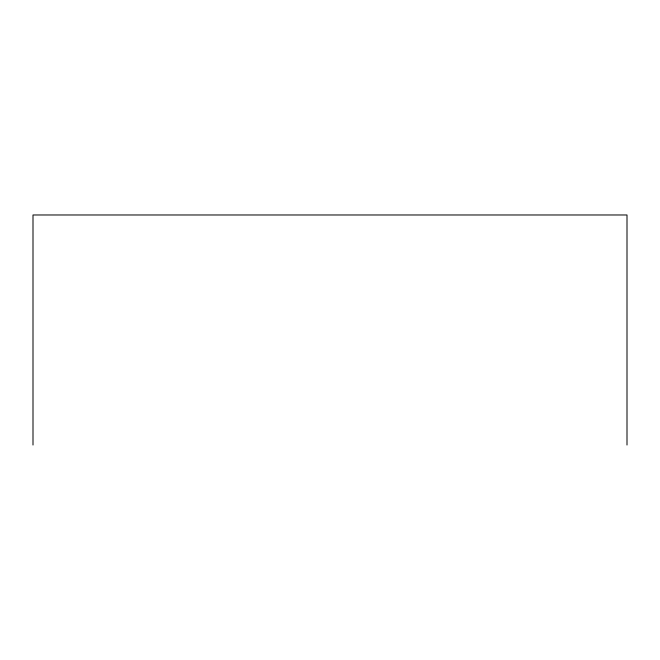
<?xml version="1.0" encoding="UTF-8"?>
<svg xmlns="http://www.w3.org/2000/svg" width="660" height="660" viewBox="0 0 660 660"><rect width="100%" height="100%" fill="white"/><g stroke="black" fill="none" stroke-linecap="round" stroke-linejoin="round"><path stroke-width="0.99" d="M627 445.021L627 214.978L33 214.978L33 445.021"/></g></svg>
